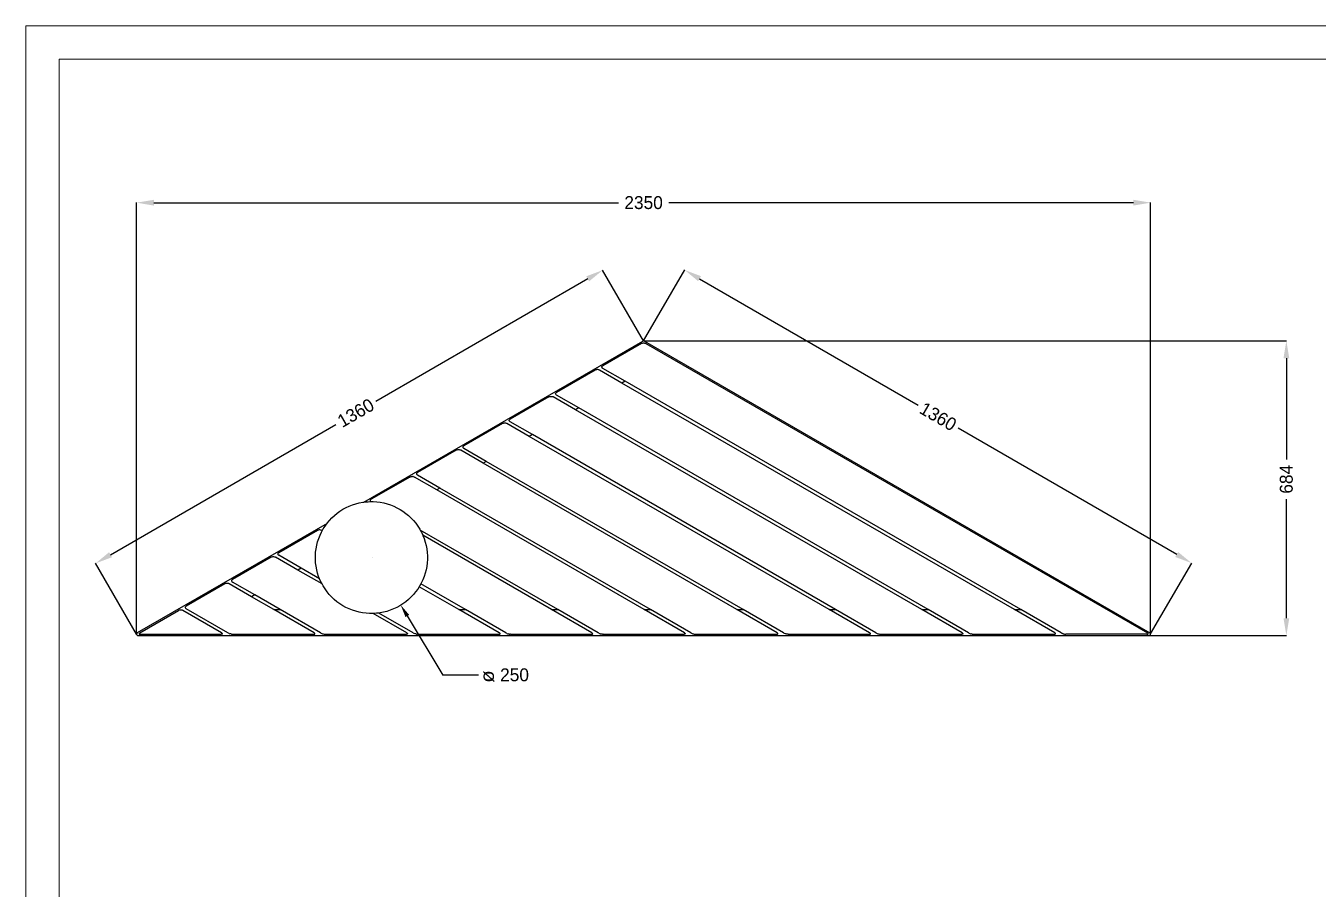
# Model space of a CAD drawing. Header units: millimetres. Extents: x 30 to 5436, y 105 to 4112.
# Drawn here: x 30 to 3028, y 2108 to 4112 of the extents above; entities that cross this region are included whole.
import ezdxf

# ---------------------------------------------------------------- set-up
doc = ezdxf.new("R2010")
doc.units = ezdxf.units.MM
doc.layers.add('DIMS', color=1, linetype='Continuous')
doc.layers.add('tabelka', color=155, linetype='Continuous')
doc.dimstyles.new('ISO-25', dxfattribs={"dimtxt": 2.5, "dimasz": 2.5, "dimexe": 1.25, "dimexo": 0.625, "dimtad": 1, "dimtxsty": 'Standard', "dimcen": 2.5, "dimadec": 0, "dimazin": 0, "dimtfac": 1, "dimtmove": 0, "dimatfit": 3, "dimfxl": 1, "dimarcsym": 0})
doc.dimstyles.get("Standard").update_dxf_attribs({"dimtxt": 0.18, "dimasz": 0.18, "dimexe": 0.18, "dimexo": 0.0625, "dimgap": 0.09, "dimtad": 0, "dimtih": 1, "dimtoh": 1, "dimdec": 4, "dimzin": 0, "dimdsep": 46, "dimtxsty": 'Standard', "dimcen": 0.09, "dimadec": 0, "dimazin": 0, "dimtfac": 1, "dimtdec": 4, "dimtofl": 0, "dimtmove": 0, "dimatfit": 3, "dimfxl": 1, "dimtolj": 1, "dimtzin": 0, "dimarcsym": 0})

# ---------------------------------------------------------------- blocks, each defined once
blk = doc.blocks.new('*D44')
at = {"layer": 'Defpoints', "color": 0}
for p in [(2639.2, 3701.7), (286.9, 2700), (2639.2, 2700.5)]:
    blk.add_point(p, dxfattribs=at)
at = {"layer": 'DIMS', "color": 0, "lineweight": -2}
for p, q in [((286.9, 2700.5), (286.9, 3702.2)), ((326.9, 3701.7), (1404.5, 3701.7)), ((2599.2, 3701.7), (1521.5, 3701.7)), ((2639.2, 2701), (2639.2, 3702.2))]:
    blk.add_line(p, q, dxfattribs=at)
at = {"layer": 'DIMS', "color": 0}
for points in [[(326.9, 3708.4), (326.9, 3695), (286.9, 3701.7)], [(2599.2, 3695), (2599.2, 3708.4), (2639.2, 3701.7)]]:
    blk.add_solid(points, dxfattribs=at)
at = {"layer": 'DIMS', "color": 0, "insert": (1463, 3701.7), "char_height": 30, "attachment_point": 5}
blk.add_mtext('2350', dxfattribs=at)
blk = doc.blocks.new('*D47')
at = {"layer": 'Defpoints', "color": 0}
for p in [(1463.1, 3380.8), (2636, 2697.2), (2954.1, 2697.2)]:
    blk.add_point(p, dxfattribs=at)
at = {"layer": 'DIMS', "color": 0, "lineweight": -2}
for p, q in [((1463.6, 3380.8), (2954.6, 3380.8)), ((2954.1, 3340.8), (2954.1, 3105.7)), ((2954.1, 2737.2), (2954.1, 3013.7)), ((2636.5, 2697.2), (2954.6, 2697.2))]:
    blk.add_line(p, q, dxfattribs=at)
at = {"layer": 'DIMS', "color": 0}
for points in [[(2960.8, 3340.8), (2947.5, 3340.8), (2954.1, 3380.8)], [(2947.5, 2737.2), (2960.8, 2737.2), (2954.1, 2697.2)]]:
    blk.add_solid(points, dxfattribs=at)
at = {"layer": 'DIMS', "color": 0, "insert": (2954.1, 3059.7), "char_height": 30, "attachment_point": 5, "rotation": 90}
blk.add_mtext('684', dxfattribs=at)
blk = doc.blocks.new('*D48')
at = {"layer": 'Defpoints', "color": 0}
for p in [(1368, 3545), (1463.1, 3380.8), (286.8, 2700.3)]:
    blk.add_point(p, dxfattribs=at)
at = {"layer": 'DIMS', "color": 0, "lineweight": -2}
for p, q in [((1463, 3380.8), (1367.9, 3545.2)), ((1333.4, 3525), (841.6, 3240.5)), ((226.4, 2884.6), (749, 3186.9)), ((286.8, 2700.4), (191.7, 2864.7))]:
    blk.add_line(p, q, dxfattribs=at)
at = {"layer": 'DIMS', "color": 0}
for points in [[(1336.7, 3519.2), (1330.1, 3530.8), (1368, 3545)], [(223.1, 2890.4), (229.7, 2878.8), (191.8, 2864.6)]]:
    blk.add_solid(points, dxfattribs=at)
at = {"layer": 'DIMS', "color": 0, "insert": (795.3, 3213.7), "char_height": 30, "attachment_point": 5, "rotation": 30.0493}
blk.add_mtext('\\A1;1360', dxfattribs=at)
blk = doc.blocks.new('*D49')
at = {"layer": 'Defpoints', "color": 0}
for p in [(1463.1, 3380.8), (2734.4, 2865.1), (2639.2, 2700.5)]:
    blk.add_point(p, dxfattribs=at)
at = {"layer": 'DIMS', "color": 0, "lineweight": -2}
for p, q in [((1463.1, 3380.8), (1558.3, 3545.5)), ((1592.9, 3525.3), (2100, 3232)), ((2699.8, 2885.2), (2192.6, 3178.5)), ((2639.2, 2700.6), (2734.5, 2865.3))]:
    blk.add_line(p, q, dxfattribs=at)
at = {"layer": 'DIMS', "color": 0}
for points in [[(1596.2, 3531.1), (1589.5, 3519.6), (1558.3, 3545.4)], [(2696.4, 2879.4), (2703.1, 2890.9), (2734.4, 2865.1)]]:
    blk.add_solid(points, dxfattribs=at)
at = {"layer": 'DIMS', "color": 0, "insert": (2146.3, 3205.3), "char_height": 30, "attachment_point": 5, "rotation": 329.957}
blk.add_mtext('\\A1;1360', dxfattribs=at)
blk = doc.blocks.new('*D51')
at = {"layer": 'Defpoints', "color": 0}
for p in [(766.8, 2988), (899.4, 2768.1)]:
    blk.add_point(p, dxfattribs=at)
at = {"layer": 'DIMS', "color": 0}
for p, q in [((833.1, 2877.9), (833.1, 2878.1)), ((833, 2878), (833.2, 2878))]:
    blk.add_line(p, q, dxfattribs=at)
at = {"layer": 'DIMS', "color": 0, "lineweight": -2}
for p in [(914.9, 2742.4), (1080.1, 2605.4)]:
    blk.add_line(p, (997.5, 2605.4), dxfattribs=at)
at = {"layer": 'DIMS', "color": 0}
blk.add_solid([(919.2, 2745), (910.6, 2739.8), (899.4, 2768.1)], dxfattribs=at)
at = {"layer": 'DIMS', "color": 0, "insert": (1143.5, 2605.4), "char_height": 30, "attachment_point": 5}
blk.add_mtext('\\A1;{\\fArial|b0|i0|c238|p34;\\H1.0833x;ᴓ }250', dxfattribs=at)

msp = doc.modelspace()

# ---------------------------------------------------------------- linework, layer by layer
for p, q in [((814.20268, 3006.80314), (1461.02237, 3380.24466)), ((1457.82622, 3374.93526), (1368.21852, 3323.20023)), ((1457.82622, 3374.93526), (1459.11275, 3375.52761)), ((1459.11275, 3375.52761), (1460.59533, 3375.93982)), ((1460.59533, 3375.93982), (1461.85329, 3376.10559)), ((1461.56985, 3380.50814), (1461.02237, 3380.24466)), ((1462.15114, 3380.68512), (1461.56985, 3380.50814)), ((1461.85329, 3376.10559), (1462.1996, 3376.15122)), ((1462.75251, 3380.77203), (1462.15114, 3380.68512)), ((1462.1996, 3376.15122), (1463.84514, 3376.15122)), ((1463.36012, 3380.76686), (1462.75251, 3380.77203)), ((1463.95993, 3380.66973), (1463.36012, 3380.76686)), ((1463.84514, 3376.15122), (1464.19146, 3376.10559)), ((1464.53812, 3380.48288), (1463.95993, 3380.66973)), ((1464.19146, 3376.10559), (1465.44942, 3375.93982)), ((1465.08133, 3380.21062), (1464.53812, 3380.48288)), ((1465.08133, 3380.21062), (2637.63007, 2703.23929)), ((1465.44942, 3375.93982), (1466.93199, 3375.52761)), ((1466.93199, 3375.52761), (1468.21852, 3374.93526)), ((1468.21852, 3374.93526), (2631.63007, 2703.23929)), ((1350.44583, 3312.93917), (1260.83814, 3261.20414)), ((1351.73237, 3313.53151), (1350.44583, 3312.93917)), ((1353.21494, 3313.94372), (1351.73237, 3313.53151)), ((1354.4729, 3314.10949), (1353.21494, 3313.94372)), ((1354.81922, 3314.15513), (1354.4729, 3314.10949)), ((1356.46475, 3314.15513), (1354.81922, 3314.15513)), ((1358.06903, 3313.94372), (1356.46475, 3314.15513)), ((1359.55161, 3313.53151), (1358.06903, 3313.94372)), ((1360.83814, 3312.93917), (1359.55161, 3313.53151)), ((1412.64199, 3283.0302), (1360.83814, 3312.93917)), ((1366.11241, 3320.67526), (1366.19146, 3320.87521)), ((1366.11241, 3319.72521), (1366.11241, 3320.67526)), ((1366.11241, 3319.72521), (1366.47858, 3318.79898)), ((1366.19146, 3320.87521), (1366.47858, 3321.60149)), ((1367.19255, 3322.45745), (1366.47858, 3321.60149)), ((1366.47858, 3318.79898), (1367.19255, 3317.94301)), ((1367.19255, 3322.45745), (1368.21852, 3323.20023)), ((1368.21852, 3317.20023), (1367.19255, 3317.94301)), ((1420.02237, 3287.29127), (1368.21852, 3317.20023)), ((1420.02237, 3287.29127), (1412.64199, 3283.0302)), ((2323.33855, 2757.23929), (1412.64199, 3283.0302)), ((2338.09932, 2757.23929), (1420.02237, 3287.29127)), ((1243.06545, 3250.94307), (1153.45775, 3199.20804)), ((1243.06545, 3250.94307), (1244.35198, 3251.53542)), ((1244.35198, 3251.53542), (1245.83456, 3251.94763)), ((1245.83456, 3251.94763), (1247.09252, 3252.1134)), ((1247.09252, 3252.1134), (1247.43883, 3252.15904)), ((1247.43883, 3252.15904), (1249.08437, 3252.15904)), ((1249.08437, 3252.15904), (1250.68865, 3251.94763)), ((1250.68865, 3251.94763), (1252.17122, 3251.53542)), ((1252.17122, 3251.53542), (1253.45775, 3250.94307)), ((1305.2616, 3221.03411), (1253.45775, 3250.94307)), ((1258.73203, 3258.67916), (1258.81107, 3258.87911)), ((1258.73203, 3257.72911), (1258.73203, 3258.67916)), ((1259.09819, 3256.80288), (1258.73203, 3257.72911)), ((1258.81107, 3258.87911), (1259.09819, 3259.60539)), ((1259.81217, 3260.46136), (1259.09819, 3259.60539)), ((1259.81217, 3255.94692), (1259.09819, 3256.80288)), ((1259.81217, 3260.46136), (1260.83814, 3261.20414)), ((1259.81217, 3255.94692), (1260.83814, 3255.20414)), ((1312.64199, 3225.29517), (1260.83814, 3255.20414)), ((1312.64199, 3225.29517), (1305.2616, 3221.03411)), ((2108.57778, 2757.23929), (1305.2616, 3221.03411)), ((2123.33855, 2757.23929), (1312.64199, 3225.29517)), ((1135.68507, 3188.94698), (1046.07737, 3137.21195)), ((1136.9716, 3189.53932), (1135.68507, 3188.94698)), ((1138.45417, 3189.95154), (1136.9716, 3189.53932)), ((1139.71213, 3190.11731), (1138.45417, 3189.95154)), ((1140.05845, 3190.16294), (1139.71213, 3190.11731)), ((1141.70399, 3190.16294), (1140.05845, 3190.16294)), ((1143.30826, 3189.95154), (1141.70399, 3190.16294)), ((1144.79084, 3189.53932), (1143.30826, 3189.95154)), ((1146.07737, 3188.94698), (1144.79084, 3189.53932)), ((1197.88122, 3159.03801), (1146.07737, 3188.94698)), ((1151.35164, 3196.68307), (1151.43069, 3196.88302)), ((1151.35164, 3195.73302), (1151.35164, 3196.68307)), ((1151.71781, 3194.80679), (1151.35164, 3195.73302)), ((1151.43069, 3196.88302), (1151.71781, 3197.6093)), ((1151.71781, 3197.6093), (1152.43178, 3198.46527)), ((1152.43178, 3193.95082), (1151.71781, 3194.80679)), ((1152.43178, 3198.46527), (1153.45775, 3199.20804)), ((1153.45775, 3193.20804), (1152.43178, 3193.95082)), ((1205.2616, 3163.29908), (1153.45775, 3193.20804)), ((1205.2616, 3163.29908), (1197.88122, 3159.03801)), ((1893.81701, 2757.23929), (1197.88122, 3159.03801)), ((1908.57778, 2757.23929), (1205.2616, 3163.29908)), ((1028.30468, 3126.95088), (938.69699, 3075.21586)), ((1029.59121, 3127.54323), (1028.30468, 3126.95088)), ((1031.07379, 3127.95544), (1029.59121, 3127.54323)), ((1032.33175, 3128.12121), (1031.07379, 3127.95544)), ((1032.67807, 3128.16685), (1032.33175, 3128.12121)), ((1034.3236, 3128.16685), (1032.67807, 3128.16685)), ((1035.92788, 3127.95544), (1034.3236, 3128.16685)), ((1037.41045, 3127.54323), (1035.92788, 3127.95544)), ((1038.69699, 3126.95088), (1037.41045, 3127.54323)), ((1090.50083, 3097.04192), (1038.69699, 3126.95088)), ((1044.0503, 3134.88692), (1043.97126, 3134.68698)), ((1043.97126, 3134.68698), (1043.97126, 3133.73693)), ((1043.97126, 3133.73693), (1044.33742, 3132.8107)), ((1044.33742, 3135.61321), (1044.0503, 3134.88692)), ((1045.0514, 3136.46917), (1044.33742, 3135.61321)), ((1044.33742, 3132.8107), (1045.0514, 3131.95473)), ((1046.07737, 3137.21195), (1045.0514, 3136.46917)), ((1045.0514, 3131.95473), (1046.07737, 3131.21195)), ((1097.88122, 3101.30299), (1046.07737, 3131.21195)), ((1097.88122, 3101.30299), (1090.50083, 3097.04192)), ((1679.05625, 2757.23929), (1090.50083, 3097.04192)), ((1693.81701, 2757.23929), (1097.88122, 3101.30299)), ((920.9243, 3064.95479), (831.3166, 3013.21976)), ((920.9243, 3064.95479), (922.21083, 3065.54714)), ((922.21083, 3065.54714), (923.6934, 3065.95935)), ((923.6934, 3065.95935), (924.95136, 3066.12512)), ((924.95136, 3066.12512), (925.29768, 3066.17075)), ((925.29768, 3066.17075), (926.94322, 3066.17075)), ((928.54749, 3065.95935), (926.94322, 3066.17075)), ((930.03007, 3065.54714), (928.54749, 3065.95935)), ((930.03007, 3065.54714), (931.3166, 3064.95479)), ((983.12045, 3035.04582), (931.3166, 3064.95479)), ((936.59087, 3072.69088), (936.66992, 3072.89083)), ((936.59087, 3071.74083), (936.59087, 3072.69088)), ((936.95704, 3070.8146), (936.59087, 3071.74083)), ((936.66992, 3072.89083), (936.95704, 3073.61711)), ((936.95704, 3073.61711), (937.67101, 3074.47308)), ((937.67101, 3069.95864), (936.95704, 3070.8146)), ((937.67101, 3074.47308), (938.69699, 3075.21586)), ((938.69699, 3069.21586), (937.67101, 3069.95864)), ((990.50083, 3039.30689), (938.69699, 3069.21586)), ((990.50083, 3039.30689), (983.12045, 3035.04582)), ((1464.29548, 2757.23929), (983.12045, 3035.04582)), ((1479.05625, 2757.23929), (990.50083, 3039.30689)), ((780.14002, 2997.41725), (787.73803, 3000.4117)), ((787.73803, 3000.4117), (795.50908, 3002.92317)), ((795.50908, 3002.92317), (803.42248, 3004.94173)), ((803.42248, 3004.94173), (811.44702, 3006.45942)), ((811.44702, 3006.45942), (814.20268, 3006.80314)), ((814.20268, 3006.80314), (819.55102, 3007.47025)), ((819.55102, 3007.47025), (823.81069, 3007.73152)), ((823.81069, 3007.73152), (827.7025, 3007.97023)), ((827.7025, 3007.97023), (830.2876, 3007.96617)), ((829.21049, 3010.69479), (829.28953, 3010.89474)), ((829.21049, 3009.74474), (829.21049, 3010.69479)), ((829.57666, 3008.81851), (829.21049, 3009.74474)), ((829.28953, 3010.89474), (829.57666, 3011.62102)), ((829.57666, 3011.62102), (830.29063, 3012.47698)), ((830.2876, 3007.96617), (829.57666, 3008.81851)), ((830.2876, 3007.96617), (835.86929, 3007.95739)), ((830.29063, 3012.47698), (831.3166, 3013.21976)), ((835.86929, 3007.95739), (844.01915, 3007.43178)), ((844.01915, 3007.43178), (852.11993, 3006.39547)), ((852.11993, 3006.39547), (860.13966, 3004.85256)), ((860.13966, 3004.85256), (868.04668, 3002.80912)), ((868.04668, 3002.80912), (875.80979, 3000.27324)), ((875.80979, 3000.27324), (883.39835, 2997.2549)), ((734.20245, 2964.15187), (739.80236, 2970.09641)), ((739.80236, 2970.09641), (745.76448, 2975.6776)), ((745.76448, 2975.6776), (752.06528, 2980.87342)), ((752.06528, 2980.87342), (758.6799, 2985.66335)), ((758.6799, 2985.66335), (765.58223, 2990.02849)), ((765.58223, 2990.02849), (772.74502, 2993.95162)), ((772.74502, 2993.95162), (780.14002, 2997.41725)), ((883.39835, 2997.2549), (890.78241, 2993.76604)), ((890.78241, 2993.76604), (897.93283, 2989.8204)), ((897.93283, 2989.8204), (904.8214, 2985.43358)), ((904.8214, 2985.43358), (911.42092, 2980.62287)), ((911.42092, 2980.62287), (917.70535, 2975.40727)), ((917.70535, 2975.40727), (923.6499, 2969.80736)), ((923.6499, 2969.80736), (929.23109, 2963.84524)), ((728.65496, 2957.41214), (288.41468, 2703.23929)), ((706.16353, 2940.9626), (616.55583, 2889.22757)), ((707.45006, 2941.55495), (706.16353, 2940.9626)), ((708.93263, 2941.96716), (707.45006, 2941.55495)), ((710.19059, 2942.13293), (708.93263, 2941.96716)), ((710.53691, 2942.17857), (710.19059, 2942.13293)), ((712.18245, 2942.17857), (710.53691, 2942.17857)), ((713.78672, 2941.96716), (712.18245, 2942.17857)), ((715.2693, 2941.55495), (713.78672, 2941.96716)), ((716.55583, 2940.9626), (715.2693, 2941.55495)), ((715.84369, 2937.22893), (717.57823, 2940.37232)), ((717.57823, 2940.37232), (716.55583, 2940.9626)), ((717.57823, 2940.37232), (719.78932, 2944.37935)), ((719.78932, 2944.37935), (721.87027, 2947.64704)), ((721.90915, 2948.89864), (721.8301, 2948.69869)), ((721.8301, 2948.69869), (721.8301, 2947.74864)), ((721.8301, 2947.74864), (721.87027, 2947.64704)), ((721.87027, 2947.64704), (723.10818, 2949.5909)), ((722.19627, 2949.62492), (721.90915, 2948.89864)), ((722.91024, 2950.48089), (722.19627, 2949.62492)), ((723.93622, 2951.22367), (722.91024, 2950.48089)), ((723.10818, 2949.5909), (724.17615, 2951.26792)), ((724.29481, 2951.4307), (723.93622, 2951.22367)), ((724.17615, 2951.26792), (724.29481, 2951.4307)), ((724.29481, 2951.4307), (728.65496, 2957.41214)), ((728.65496, 2957.41214), (728.98685, 2957.86744)), ((728.98685, 2957.86744), (734.20245, 2964.15187)), ((929.23109, 2963.84524), (934.4269, 2957.54444)), ((934.4269, 2957.54444), (939.21683, 2950.92982)), ((939.21683, 2950.92982), (943.58197, 2944.0275)), ((943.58197, 2944.0275), (944.88294, 2941.65221)), ((944.88294, 2941.65221), (947.5051, 2936.8647)), ((1264.29548, 2757.23929), (944.88294, 2941.65221)), ((704.75717, 2906.58617), (706.8006, 2914.49319)), ((706.8006, 2914.49319), (709.33649, 2922.2563)), ((709.33649, 2922.2563), (712.35482, 2929.84486)), ((712.35482, 2929.84486), (715.84369, 2937.22893)), ((947.5051, 2936.8647), (950.8772, 2929.66929)), ((950.8772, 2929.66929), (950.97073, 2929.4697)), ((1249.53471, 2757.23929), (950.8772, 2929.66929)), ((950.97073, 2929.4697), (953.96519, 2921.87169)), ((953.96519, 2921.87169), (956.47665, 2914.10065)), ((956.47665, 2914.10065), (958.49521, 2906.18724)), ((598.78314, 2878.96651), (509.17545, 2827.23148)), ((598.78314, 2878.96651), (600.06967, 2879.55885)), ((600.06967, 2879.55885), (601.55225, 2879.97107)), ((601.55225, 2879.97107), (602.81021, 2880.13683)), ((602.81021, 2880.13683), (603.15653, 2880.18247)), ((603.15653, 2880.18247), (604.80206, 2880.18247)), ((604.80206, 2880.18247), (606.40634, 2879.97107)), ((606.40634, 2879.97107), (607.88892, 2879.55885)), ((607.88892, 2879.55885), (609.17545, 2878.96651)), ((660.97929, 2849.05754), (609.17545, 2878.96651)), ((614.52876, 2886.90255), (614.44972, 2886.7026)), ((614.44972, 2886.7026), (614.44972, 2885.75255)), ((614.44972, 2885.75255), (614.81589, 2884.82632)), ((614.81589, 2887.62883), (614.52876, 2886.90255)), ((615.52986, 2888.4848), (614.81589, 2887.62883)), ((614.81589, 2884.82632), (615.52986, 2883.97035)), ((616.55583, 2889.22757), (615.52986, 2888.4848)), ((615.52986, 2883.97035), (616.55583, 2883.22757)), ((668.35968, 2853.31861), (616.55583, 2883.22757)), ((701.63949, 2874.14902), (701.65233, 2882.3158)), ((701.65233, 2882.3158), (702.17794, 2890.46567)), ((702.17794, 2890.46567), (703.21425, 2898.56645)), ((703.21425, 2898.56645), (704.75717, 2906.58617)), ((958.49521, 2906.18724), (960.0129, 2898.1627)), ((960.0129, 2898.1627), (961.02373, 2890.0587)), ((961.02373, 2890.0587), (961.52372, 2881.90723)), ((961.52372, 2881.90723), (961.51088, 2873.74044)), ((668.35968, 2853.31861), (660.97929, 2849.05754)), ((717.02208, 2816.70123), (660.97929, 2849.05754)), ((711.46534, 2828.43154), (668.35968, 2853.31861)), ((702.13947, 2865.99754), (701.63949, 2874.14902)), ((703.1503, 2857.89354), (702.13947, 2865.99754)), ((704.668, 2849.869), (703.1503, 2857.89354)), ((706.68656, 2841.9556), (704.668, 2849.869)), ((958.40604, 2849.47007), (956.36261, 2841.56305)), ((959.94896, 2857.48979), (958.40604, 2849.47007)), ((960.98526, 2865.59057), (959.94896, 2857.48979)), ((961.51088, 2873.74044), (960.98526, 2865.59057)), ((495.42982, 2818.14074), (494.17186, 2817.97497)), ((495.77614, 2818.18638), (495.42982, 2818.14074)), ((497.42168, 2818.18638), (495.77614, 2818.18638)), ((499.02595, 2817.97497), (497.42168, 2818.18638)), ((507.14838, 2824.90645), (507.06934, 2824.70651)), ((507.06934, 2824.70651), (507.06934, 2823.75646)), ((507.06934, 2823.75646), (507.4355, 2822.83023)), ((507.4355, 2825.63274), (507.14838, 2824.90645)), ((508.14947, 2826.4887), (507.4355, 2825.63274)), ((507.4355, 2822.83023), (508.14947, 2821.97426)), ((509.17545, 2827.23148), (508.14947, 2826.4887)), ((508.14947, 2821.97426), (509.17545, 2821.23148)), ((560.97929, 2791.32252), (509.17545, 2821.23148)), ((709.19802, 2834.18455), (706.68656, 2841.9556)), ((711.46534, 2828.43154), (709.19802, 2834.18455)), ((712.19248, 2826.58654), (711.46534, 2828.43154)), ((715.65811, 2819.19154), (712.19248, 2826.58654)), ((717.02208, 2816.70123), (715.65811, 2819.19154)), ((947.31952, 2818.82732), (946.24232, 2816.87518)), ((950.80839, 2826.21138), (947.31952, 2818.82732)), ((953.82672, 2833.79994), (950.80839, 2826.21138)), ((956.36261, 2841.56305), (953.82672, 2833.79994)), ((491.40276, 2816.97041), (401.79506, 2765.23539)), ((492.68929, 2817.56276), (491.40276, 2816.97041)), ((494.17186, 2817.97497), (492.68929, 2817.56276)), ((500.50853, 2817.56276), (499.02595, 2817.97497)), ((501.79506, 2816.97041), (500.50853, 2817.56276)), ((553.59891, 2787.06145), (501.79506, 2816.97041)), ((560.97929, 2791.32252), (553.59891, 2787.06145)), ((620.01317, 2757.23929), (560.97929, 2791.32252)), ((719.58124, 2812.02875), (717.02208, 2816.70123)), ((723.94638, 2805.12642), (719.58124, 2812.02875)), ((728.73631, 2798.5118), (723.94638, 2805.12642)), ((733.93212, 2792.211), (728.73631, 2798.5118)), ((739.51331, 2786.24888), (733.93212, 2792.211)), ((928.96076, 2791.90437), (923.36085, 2785.95983)), ((934.17636, 2798.1888), (928.96076, 2791.90437)), ((938.98706, 2804.78833), (934.17636, 2798.1888)), ((942.59733, 2810.45748), (938.98706, 2804.78833)), ((943.37389, 2811.67689), (942.59733, 2810.45748)), ((1034.77394, 2757.23929), (942.59733, 2810.45748)), ((946.24232, 2816.87518), (943.37389, 2811.67689)), ((1049.53471, 2757.23929), (946.24232, 2816.87518)), ((399.768, 2762.91036), (399.68895, 2762.71041)), ((399.68895, 2762.71041), (399.68895, 2761.76036)), ((399.68895, 2761.76036), (400.05512, 2760.83413)), ((400.05512, 2763.63664), (399.768, 2762.91036)), ((400.76909, 2764.49261), (400.05512, 2763.63664)), ((400.05512, 2760.83413), (400.76909, 2759.97817)), ((401.79506, 2765.23539), (400.76909, 2764.49261)), ((400.76909, 2759.97817), (401.79506, 2759.23539)), ((498.78314, 2703.23929), (401.79506, 2759.23539)), ((605.2524, 2757.23929), (553.59891, 2787.06145)), ((745.45785, 2780.64897), (739.51331, 2786.24888)), ((751.74229, 2775.43337), (745.45785, 2780.64897)), ((758.34181, 2770.62266), (751.74229, 2775.43337)), ((765.23038, 2766.23584), (758.34181, 2770.62266)), ((772.3808, 2762.29021), (765.23038, 2766.23584)), ((779.76486, 2758.80134), (772.3808, 2762.29021)), ((787.35342, 2755.78301), (779.76486, 2758.80134)), ((883.02319, 2758.63899), (875.42517, 2755.64454)), ((890.41818, 2762.10463), (883.02319, 2758.63899)), ((897.58098, 2766.02775), (890.41818, 2762.10463)), ((904.48331, 2770.3929), (897.58098, 2766.02775)), ((911.09792, 2775.18282), (904.48331, 2770.3929)), ((917.39873, 2780.37864), (911.09792, 2775.18282)), ((923.36085, 2785.95983), (917.39873, 2780.37864)), ((294.41468, 2703.23929), (384.02237, 2754.97432)), ((385.3089, 2755.56667), (384.02237, 2754.97432)), ((386.79148, 2755.97888), (385.3089, 2755.56667)), ((388.04944, 2756.14465), (386.79148, 2755.97888)), ((388.39576, 2756.19028), (388.04944, 2756.14465)), ((390.04129, 2756.19028), (388.39576, 2756.19028)), ((391.64557, 2755.97888), (390.04129, 2756.19028)), ((393.12815, 2755.56667), (391.64557, 2755.97888)), ((394.41468, 2754.97432), (393.12815, 2755.56667)), ((484.02237, 2703.23929), (394.41468, 2754.97432)), ((605.2524, 2757.23929), (620.01317, 2757.23929)), ((698.78314, 2703.23929), (605.2524, 2757.23929)), ((713.54391, 2703.23929), (620.01317, 2757.23929)), ((795.11653, 2753.24712), (787.35342, 2755.78301)), ((803.02355, 2751.20369), (795.11653, 2753.24712)), ((811.04328, 2749.66077), (803.02355, 2751.20369)), ((819.14406, 2748.62446), (811.04328, 2749.66077)), ((827.29392, 2748.09885), (819.14406, 2748.62446)), ((835.46071, 2748.08601), (827.29392, 2748.09885)), ((835.82809, 2748.10854), (835.46071, 2748.08601)), ((843.61219, 2748.58599), (835.82809, 2748.10854)), ((913.54391, 2703.23929), (835.82809, 2748.10854)), ((848.66933, 2749.21678), (843.61219, 2748.58599)), ((851.71619, 2749.59682), (848.66933, 2749.21678)), ((928.30468, 2703.23929), (848.66933, 2749.21678)), ((859.74072, 2751.11451), (851.71619, 2749.59682)), ((867.65413, 2753.13307), (859.74072, 2751.11451)), ((875.42517, 2755.64454), (867.65413, 2753.13307)), ((1034.77394, 2757.23929), (1049.53471, 2757.23929)), ((1128.30468, 2703.23929), (1034.77394, 2757.23929)), ((1143.06545, 2703.23929), (1049.53471, 2757.23929)), ((1249.53471, 2757.23929), (1264.29548, 2757.23929)), ((1343.06545, 2703.23929), (1249.53471, 2757.23929)), ((1357.82622, 2703.23929), (1264.29548, 2757.23929)), ((1464.29548, 2757.23929), (1479.05625, 2757.23929)), ((1557.82622, 2703.23929), (1464.29548, 2757.23929)), ((1572.58699, 2703.23929), (1479.05625, 2757.23929)), ((1679.05625, 2757.23929), (1693.81701, 2757.23929)), ((1772.58699, 2703.23929), (1679.05625, 2757.23929)), ((1787.34776, 2703.23929), (1693.81701, 2757.23929)), ((1893.81701, 2757.23929), (1908.57778, 2757.23929)), ((1987.34776, 2703.23929), (1893.81701, 2757.23929)), ((2002.10853, 2703.23929), (1908.57778, 2757.23929)), ((2108.57778, 2757.23929), (2123.33855, 2757.23929)), ((2202.10853, 2703.23929), (2108.57778, 2757.23929)), ((2216.8693, 2703.23929), (2123.33855, 2757.23929)), ((2323.33855, 2757.23929), (2338.09932, 2757.23929)), ((2416.8693, 2703.23929), (2323.33855, 2757.23929)), ((2431.63007, 2703.23929), (2338.09932, 2757.23929)), ((286.85583, 2701.01303), (286.81004, 2700.31443)), ((286.81004, 2700.31443), (286.91654, 2699.62248)), ((287.05174, 2701.68516), (286.85583, 2701.01303)), ((286.91654, 2699.62248), (287.17029, 2698.96998)), ((287.38848, 2702.29896), (287.05174, 2701.68516)), ((287.17029, 2698.96998), (287.55924, 2698.38787)), ((287.85009, 2702.82532), (287.38848, 2702.29896)), ((287.55924, 2698.38787), (288.06497, 2697.90374)), ((288.41468, 2703.23929), (287.85009, 2702.82532)), ((292.75434, 2701.93764), (292.48394, 2701.36882)), ((292.48394, 2701.36882), (292.57651, 2701.02333)), ((292.57651, 2701.02333), (292.61122, 2700.8938)), ((292.61122, 2700.8938), (293.1298, 2700.53639)), ((293.40886, 2702.57173), (292.75434, 2701.93764)), ((293.1298, 2700.53639), (294.01368, 2700.31451)), ((294.41468, 2703.23929), (293.40886, 2702.57173)), ((294.01368, 2700.31451), (295.21852, 2700.23929)), ((295.21852, 2700.23929), (483.21852, 2700.23929)), ((484.42337, 2700.31451), (483.21852, 2700.23929)), ((484.02237, 2703.23929), (485.02819, 2702.57173)), ((485.30725, 2700.53639), (484.42337, 2700.31451)), ((485.02819, 2702.57173), (485.68271, 2701.93764)), ((485.82583, 2700.8938), (485.30725, 2700.53639)), ((485.68271, 2701.93764), (485.95311, 2701.36882)), ((485.9184, 2701.23929), (485.82583, 2700.8938)), ((485.95311, 2701.36882), (485.9184, 2701.23929)), ((500.08983, 2702.57173), (498.78314, 2703.23929)), ((501.63185, 2701.93764), (500.08983, 2702.57173)), ((501.63185, 2701.93764), (503.3319, 2701.36882)), ((503.81532, 2701.23929), (503.3319, 2701.36882)), ((505.10472, 2700.8938), (503.81532, 2701.23929)), ((506.86141, 2700.53639), (505.10472, 2700.8938)), ((506.86141, 2700.53639), (508.51389, 2700.31451)), ((508.51389, 2700.31451), (509.97929, 2700.23929)), ((509.97929, 2700.23929), (697.97929, 2700.23929)), ((697.97929, 2700.23929), (699.18414, 2700.31451)), ((699.78896, 2702.57173), (698.78314, 2703.23929)), ((699.18414, 2700.31451), (700.06802, 2700.53639)), ((700.44348, 2701.93764), (699.78896, 2702.57173)), ((700.06802, 2700.53639), (700.5866, 2700.8938)), ((700.71388, 2701.36882), (700.44348, 2701.93764)), ((700.5866, 2700.8938), (700.67917, 2701.23929)), ((700.67917, 2701.23929), (700.71388, 2701.36882)), ((713.54391, 2703.23929), (714.8506, 2702.57173)), ((714.8506, 2702.57173), (716.39262, 2701.93764)), ((716.39262, 2701.93764), (718.09267, 2701.36882)), ((718.09267, 2701.36882), (718.57608, 2701.23929)), ((718.57608, 2701.23929), (719.86549, 2700.8938)), ((719.86549, 2700.8938), (721.62218, 2700.53639)), ((721.62218, 2700.53639), (723.27466, 2700.31451)), ((723.27466, 2700.31451), (724.74006, 2700.23929)), ((724.74006, 2700.23929), (912.74006, 2700.23929)), ((913.94491, 2700.31451), (912.74006, 2700.23929)), ((913.54391, 2703.23929), (914.54973, 2702.57173)), ((914.82878, 2700.53639), (913.94491, 2700.31451)), ((914.54973, 2702.57173), (915.20425, 2701.93764)), ((915.34737, 2700.8938), (914.82878, 2700.53639)), ((915.20425, 2701.93764), (915.47465, 2701.36882)), ((915.43994, 2701.23929), (915.34737, 2700.8938)), ((915.47465, 2701.36882), (915.43994, 2701.23929)), ((928.30468, 2703.23929), (929.61137, 2702.57173)), ((931.15339, 2701.93764), (929.61137, 2702.57173)), ((932.85344, 2701.36882), (931.15339, 2701.93764)), ((933.33685, 2701.23929), (932.85344, 2701.36882)), ((934.62626, 2700.8938), (933.33685, 2701.23929)), ((936.38295, 2700.53639), (934.62626, 2700.8938)), ((936.38295, 2700.53639), (938.03543, 2700.31451)), ((939.50083, 2700.23929), (938.03543, 2700.31451)), ((939.50083, 2700.23929), (1127.50083, 2700.23929)), ((1127.50083, 2700.23929), (1128.70568, 2700.31451)), ((1129.3105, 2702.57173), (1128.30468, 2703.23929)), ((1128.70568, 2700.31451), (1129.58955, 2700.53639)), ((1129.96502, 2701.93764), (1129.3105, 2702.57173)), ((1129.58955, 2700.53639), (1130.10813, 2700.8938)), ((1130.23542, 2701.36882), (1129.96502, 2701.93764)), ((1130.10813, 2700.8938), (1130.20071, 2701.23929)), ((1130.20071, 2701.23929), (1130.23542, 2701.36882)), ((1143.06545, 2703.23929), (1144.37214, 2702.57173)), ((1145.91416, 2701.93764), (1144.37214, 2702.57173)), ((1145.91416, 2701.93764), (1147.61421, 2701.36882)), ((1147.61421, 2701.36882), (1148.09762, 2701.23929)), ((1148.09762, 2701.23929), (1149.38703, 2700.8938)), ((1151.14372, 2700.53639), (1149.38703, 2700.8938)), ((1151.14372, 2700.53639), (1152.7962, 2700.31451)), ((1154.2616, 2700.23929), (1152.7962, 2700.31451)), ((1154.2616, 2700.23929), (1342.2616, 2700.23929)), ((1342.2616, 2700.23929), (1343.46645, 2700.31451)), ((1344.07127, 2702.57173), (1343.06545, 2703.23929)), ((1343.46645, 2700.31451), (1344.35032, 2700.53639)), ((1344.72579, 2701.93764), (1344.07127, 2702.57173)), ((1344.35032, 2700.53639), (1344.8689, 2700.8938)), ((1344.99619, 2701.36882), (1344.72579, 2701.93764)), ((1344.8689, 2700.8938), (1344.96148, 2701.23929)), ((1344.96148, 2701.23929), (1344.99619, 2701.36882)), ((1359.1329, 2702.57173), (1357.82622, 2703.23929)), ((1359.1329, 2702.57173), (1360.67493, 2701.93764)), ((1360.67493, 2701.93764), (1362.37498, 2701.36882)), ((1362.37498, 2701.36882), (1362.85839, 2701.23929)), ((1362.85839, 2701.23929), (1364.1478, 2700.8938)), ((1365.90449, 2700.53639), (1364.1478, 2700.8938)), ((1365.90449, 2700.53639), (1367.55697, 2700.31451)), ((1369.02237, 2700.23929), (1367.55697, 2700.31451)), ((1369.02237, 2700.23929), (1557.02237, 2700.23929)), ((1558.22722, 2700.31451), (1557.02237, 2700.23929)), ((1557.82622, 2703.23929), (1558.83204, 2702.57173)), ((1559.11109, 2700.53639), (1558.22722, 2700.31451)), ((1558.83204, 2702.57173), (1559.48656, 2701.93764)), ((1559.11109, 2700.53639), (1559.62967, 2700.8938)), ((1559.48656, 2701.93764), (1559.75696, 2701.36882)), ((1559.72225, 2701.23929), (1559.62967, 2700.8938)), ((1559.75696, 2701.36882), (1559.72225, 2701.23929)), ((1572.58699, 2703.23929), (1573.89367, 2702.57173)), ((1573.89367, 2702.57173), (1575.4357, 2701.93764)), ((1575.4357, 2701.93764), (1577.13575, 2701.36882)), ((1577.13575, 2701.36882), (1577.61916, 2701.23929)), ((1577.61916, 2701.23929), (1578.90857, 2700.8938)), ((1578.90857, 2700.8938), (1580.66526, 2700.53639)), ((1580.66526, 2700.53639), (1582.31774, 2700.31451)), ((1582.31774, 2700.31451), (1583.78314, 2700.23929)), ((1583.78314, 2700.23929), (1771.78314, 2700.23929)), ((1771.78314, 2700.23929), (1772.98799, 2700.31451)), ((1773.59281, 2702.57173), (1772.58699, 2703.23929)), ((1772.98799, 2700.31451), (1773.87186, 2700.53639)), ((1774.24733, 2701.93764), (1773.59281, 2702.57173)), ((1773.87186, 2700.53639), (1774.39044, 2700.8938)), ((1774.51773, 2701.36882), (1774.24733, 2701.93764)), ((1774.39044, 2700.8938), (1774.48302, 2701.23929)), ((1774.48302, 2701.23929), (1774.51773, 2701.36882)), ((1788.65444, 2702.57173), (1787.34776, 2703.23929)), ((1790.19647, 2701.93764), (1788.65444, 2702.57173)), ((1791.89652, 2701.36882), (1790.19647, 2701.93764)), ((1792.37993, 2701.23929), (1791.89652, 2701.36882)), ((1793.66934, 2700.8938), (1792.37993, 2701.23929)), ((1795.42603, 2700.53639), (1793.66934, 2700.8938)), ((1797.07851, 2700.31451), (1795.42603, 2700.53639)), ((1798.54391, 2700.23929), (1797.07851, 2700.31451)), ((1798.54391, 2700.23929), (1986.54391, 2700.23929)), ((1986.54391, 2700.23929), (1987.74876, 2700.31451)), ((1988.35358, 2702.57173), (1987.34776, 2703.23929)), ((1987.74876, 2700.31451), (1988.63263, 2700.53639)), ((1989.0081, 2701.93764), (1988.35358, 2702.57173)), ((1988.63263, 2700.53639), (1989.15121, 2700.8938)), ((1989.2785, 2701.36882), (1989.0081, 2701.93764)), ((1989.15121, 2700.8938), (1989.24379, 2701.23929)), ((1989.24379, 2701.23929), (1989.2785, 2701.36882)), ((2002.10853, 2703.23929), (2003.41521, 2702.57173)), ((2003.41521, 2702.57173), (2004.95724, 2701.93764)), ((2004.95724, 2701.93764), (2006.65729, 2701.36882)), ((2006.65729, 2701.36882), (2007.1407, 2701.23929)), ((2007.1407, 2701.23929), (2008.4301, 2700.8938)), ((2008.4301, 2700.8938), (2010.1868, 2700.53639)), ((2010.1868, 2700.53639), (2011.83928, 2700.31451)), ((2011.83928, 2700.31451), (2013.30468, 2700.23929)), ((2013.30468, 2700.23929), (2201.30468, 2700.23929)), ((2202.50953, 2700.31451), (2201.30468, 2700.23929)), ((2202.10853, 2703.23929), (2203.11435, 2702.57173)), ((2203.3934, 2700.53639), (2202.50953, 2700.31451)), ((2203.11435, 2702.57173), (2203.76887, 2701.93764)), ((2203.91198, 2700.8938), (2203.3934, 2700.53639)), ((2203.76887, 2701.93764), (2204.03926, 2701.36882)), ((2204.00456, 2701.23929), (2203.91198, 2700.8938)), ((2204.03926, 2701.36882), (2204.00456, 2701.23929)), ((2216.8693, 2703.23929), (2218.17598, 2702.57173)), ((2218.17598, 2702.57173), (2219.71801, 2701.93764)), ((2219.71801, 2701.93764), (2221.41806, 2701.36882)), ((2221.41806, 2701.36882), (2221.90147, 2701.23929)), ((2221.90147, 2701.23929), (2223.19087, 2700.8938)), ((2224.94757, 2700.53639), (2223.19087, 2700.8938)), ((2224.94757, 2700.53639), (2226.60005, 2700.31451)), ((2226.60005, 2700.31451), (2228.06545, 2700.23929)), ((2228.06545, 2700.23929), (2416.06545, 2700.23929)), ((2416.06545, 2700.23929), (2417.2703, 2700.31451)), ((2416.8693, 2703.23929), (2417.87512, 2702.57173)), ((2418.15417, 2700.53639), (2417.2703, 2700.31451)), ((2417.87512, 2702.57173), (2418.52964, 2701.93764)), ((2418.67275, 2700.8938), (2418.15417, 2700.53639)), ((2418.80003, 2701.36882), (2418.52964, 2701.93764)), ((2418.76533, 2701.23929), (2418.67275, 2700.8938)), ((2418.80003, 2701.36882), (2418.76533, 2701.23929)), ((2431.63007, 2703.23929), (2432.93675, 2702.57173)), ((2432.93675, 2702.57173), (2434.47878, 2701.93764)), ((2436.17883, 2701.36882), (2434.47878, 2701.93764)), ((2436.17883, 2701.36882), (2436.66224, 2701.23929)), ((2436.66224, 2701.23929), (2437.95164, 2700.8938)), ((2437.95164, 2700.8938), (2439.70834, 2700.53639)), ((2439.70834, 2700.53639), (2441.36082, 2700.31451)), ((2441.36082, 2700.31451), (2442.82622, 2700.23929)), ((2630.82622, 2700.23929), (2442.82622, 2700.23929)), ((2630.82622, 2700.23929), (2632.03107, 2700.31451)), ((2632.63589, 2702.57173), (2631.63007, 2703.23929)), ((2632.03107, 2700.31451), (2632.91494, 2700.53639)), ((2633.29041, 2701.93764), (2632.63589, 2702.57173)), ((2632.91494, 2700.53639), (2633.43352, 2700.8938)), ((2633.5608, 2701.36882), (2633.29041, 2701.93764)), ((2633.43352, 2700.8938), (2633.46823, 2701.02333)), ((2633.46823, 2701.02333), (2633.5608, 2701.36882)), ((2638.01147, 2702.97343), (2637.63007, 2703.23929)), ((2638.35055, 2702.65534), (2638.01147, 2702.97343)), ((2638.11591, 2698.06642), (2638.44114, 2698.39865)), ((2638.6402, 2702.29167), (2638.35055, 2702.65534)), ((2638.44114, 2698.39865), (2638.71506, 2698.77432)), ((2638.87437, 2701.89002), (2638.6402, 2702.29167)), ((2638.71506, 2698.77432), (2638.93193, 2699.18556)), ((2639.04816, 2701.4588), (2638.87437, 2701.89002)), ((2638.93193, 2699.18556), (2639.08721, 2699.62378)), ((2639.15794, 2701.00702), (2639.04816, 2701.4588)), ((2639.08721, 2699.62378), (2639.17768, 2700.07982)), ((2639.20142, 2700.54414), (2639.15794, 2701.00702)), ((2639.17768, 2700.07982), (2639.20142, 2700.54414)), ((288.06497, 2697.90374), (288.66349, 2697.54055)), ((288.66349, 2697.54055), (289.32643, 2697.31551)), ((289.32643, 2697.31551), (290.02237, 2697.23929)), ((290.02237, 2697.23929), (2635.98709, 2697.26064)), ((2635.98709, 2697.26064), (2636.4508, 2697.29426)), ((2635.98709, 2697.26064), (2636.02237, 2697.23929)), ((2636.4508, 2697.29426), (2636.90481, 2697.39441)), ((2636.90481, 2697.39441), (2637.33962, 2697.55899)), ((2637.33962, 2697.55899), (2637.74616, 2697.78457)), ((2637.74616, 2697.78457), (2638.11591, 2698.06642))]:
    msp.add_line(p, q)
at = {"layer": 'tabelka', "lineweight": 5}
for points in [[(29.92678, 4112.17306), (5436.29564, 4112.17306), (5436.29564, 104.51901), (29.92678, 104.51901)], [(107.32678, 4034.77306), (5358.89564, 4034.77306), (5358.89564, 181.91901), (107.32678, 181.91901)]]:
    msp.add_lwpolyline(points, close=True, dxfattribs=at)

# ---------------------------------------------------------------- dimensions: what is measured, and where the dimension line sits
at = {"layer": 'DIMS'}
dim = msp.add_linear_dim(base=(2639.20142, 3701.71002), p1=(286.86329, 2699.96845), p2=(2639.20142, 2700.54414), text='2350', dimstyle='ISO-25', override={"dimscale": 1, "dimtxt": 30, "dimasz": 40, "dimexe": 0.5, "dimexo": 0.5, "dimgap": 6, "dimtad": 0, "dimtih": 1, "dimtoh": 1, "dimdec": 0, "dimlfac": 1, "dimzin": 0, "dimadec": 2, "dimtfac": 2, "dimtdec": 1, "dimtzin": 0}, dxfattribs=at)
dim.commit()
dim.dimension.update_dxf_attribs({"geometry": '*D44', "text_midpoint": (1463.03235, 3701.71002)})
dim = msp.add_linear_dim(base=(1368.02904, 3545.03524), p1=(286.81004, 2700.31443), p2=(1463.05632, 3380.76944), angle=30.04925525, text='1360', dimstyle='Standard', override={"dimtxt": 30, "dimasz": 40, "dimgap": 6, "dimtih": 0, "dimdec": 0}, dxfattribs=at)
dim.commit()
dim.dimension.update_dxf_attribs({"geometry": '*D48', "text_midpoint": (795.28869, 3213.70663), "dimtype": 161})
dim = msp.add_aligned_dim(p1=(1463.05632, 3380.76944), p2=(2639.20142, 2700.54414), distance=190.14289, text='1360', dimstyle='Standard', override={"dimtxt": 30, "dimasz": 40, "dimgap": 6, "dimtih": 0, "dimtoh": 0, "dimdec": 0}, dxfattribs=at)
dim.commit()
dim.dimension.update_dxf_attribs({"geometry": '*D49', "text_midpoint": (2146.32389, 3205.25396)})
dim = msp.add_linear_dim(base=(2954.13297, 2697.23929), p1=(1463.05632, 3380.76944), p2=(2636.02237, 2697.23929), angle=270, text='684', dimstyle='ISO-25', override={"dimtxt": 30, "dimasz": 40, "dimexe": 0.5, "dimexo": 0.5, "dimgap": 6, "dimtad": 0, "dimtih": 1, "dimtoh": 1, "dimdec": 0, "dimzin": 0, "dimtxsty": 'Standard', "dimadec": 2, "dimtfac": 2, "dimtdec": 1, "dimtzin": 0}, dxfattribs=at)
dim.commit()
dim.dimension.update_dxf_attribs({"geometry": '*D47', "text_midpoint": (2954.13297, 3059.70904), "dimtype": 160, "text_rotation": 90})
dim = msp.add_diameter_dim_2p(p1=(766.78342, 2987.97879), p2=(899.43443, 2768.07265), text='{\\fArial|b0|i0|c238|p34;\\H1.0833x;ᴓ }250', dimstyle='Standard', override={"dimtxt": 30, "dimasz": 30, "dimgap": 6}, dxfattribs=at)
dim.commit()
dim.dimension.update_dxf_attribs({"geometry": '*D51', "text_midpoint": (1143.54157, 2605.43262), "dimtype": 163})

doc.saveas('drawing.dxf')
